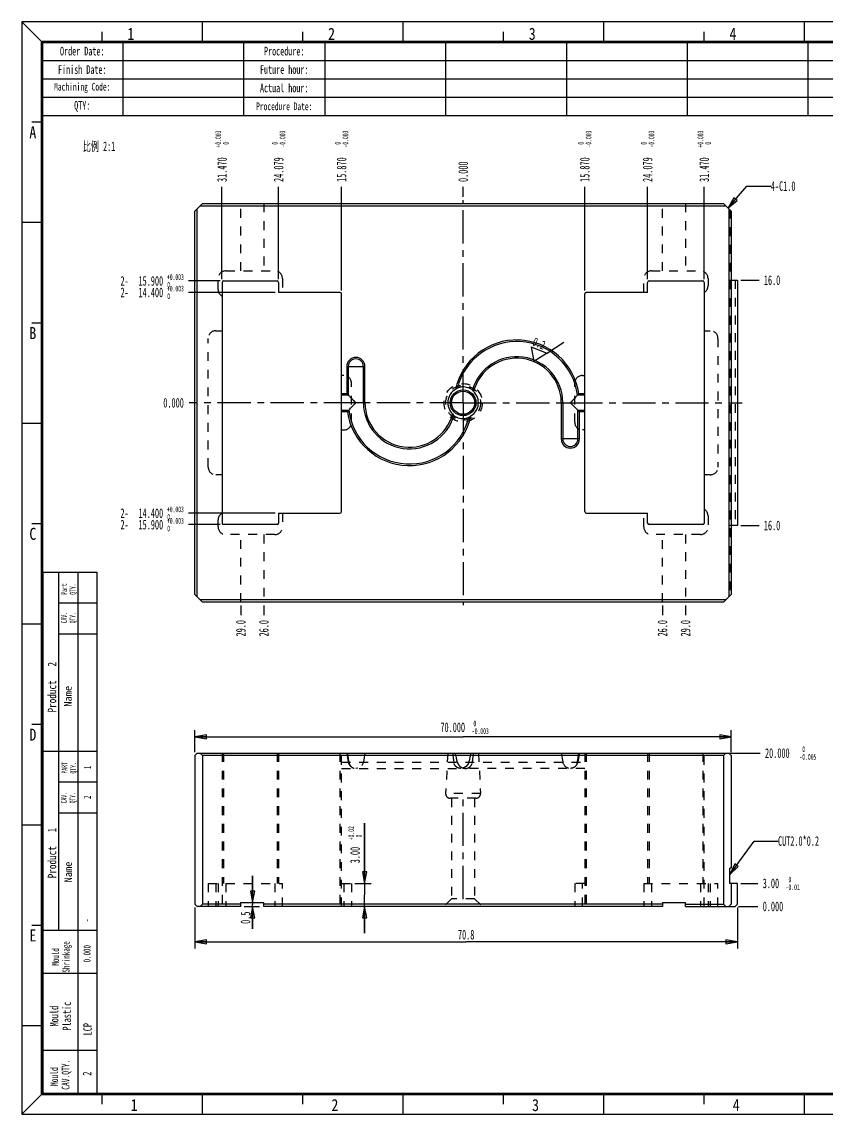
# Model space of a CAD drawing. Header units: millimetres. Extents: x 6 to 208, y 4 to 147.
# Drawn here: x 6.1 to 111.1, y 4 to 146.5 of the extents above; entities that cross this region are included whole.
import ezdxf
from ezdxf.enums import TextEntityAlignment as Align

# ---------------------------------------------------------------- set-up
doc = ezdxf.new("R2010")
doc.units = ezdxf.units.MM
doc.header["$LTSCALE"] = 11.55
doc.linetypes.add('CENTER', pattern=[0.6, 0.375, -0.075, 0.075, -0.075])
doc.linetypes.add('HIDDEN', pattern=[0.2, 0.1, -0.1])
doc.layers.get('0').update_dxf_attribs({"linetype": 'CONTINUOUS'})
for name, color, linetype in [('AXIS', 7, 'CONTINUOUS'), ('DEFAULT_2', 4, 'HIDDEN'), ('DIM', 7, 'CONTINUOUS'), ('NOTE', 7, 'CONTINUOUS')]:
    doc.layers.add(name, color=color, linetype=linetype)
doc.styles.get("Standard").update_dxf_attribs({"font": 'txt', "width": 0.6})
doc.styles.add('TEXTSTYLE_10', font='txt')
doc.styles.add('TEXTSTYLE_4', font='txt', dxfattribs={"width": 0.8})
doc.styles.add('TEXTSTYLE_5', font='txt', dxfattribs={"width": 0.85})
doc.dimstyles.new('DIMSTYLE_1', dxfattribs={"dimtxt": 1.25, "dimasz": 1.5, "dimexe": 1.75, "dimexo": 0.875, "dimtad": 0, "dimtih": 1, "dimtoh": 1, "dimdec": 3, "dimzin": 0, "dimdsep": 46, "dimtxsty": 'Standard', "dimblk": 'CLOSED', "dimblk1": 'CLOSED', "dimblk2": 'CLOSED', "dimcen": 0.09, "dimadec": 0, "dimazin": 0, "dimtol": 1, "dimtp": 0.003, "dimtfac": 0.6, "dimtdec": 3, "dimtofl": 0, "dimtmove": 0, "dimatfit": 3, "dimldrblk": 'CLOSED', "dimfxl": 0, "dimtolj": 1, "dimtzin": 0, "dimarcsym": 0})
doc.dimstyles.new('DIMSTYLE_10', dxfattribs={"dimtxt": 1.25, "dimasz": 1.5, "dimexe": 1.75, "dimexo": 0.875, "dimtad": 0, "dimtih": 1, "dimtoh": 1, "dimdec": 3, "dimzin": 0, "dimdsep": 46, "dimtxsty": 'Standard', "dimblk": 'CLOSED', "dimblk1": 'CLOSED', "dimblk2": 'CLOSED', "dimcen": 0.09, "dimadec": 0, "dimazin": 0, "dimtol": 1, "dimtm": 0.005, "dimtfac": 0.6, "dimtdec": 3, "dimtofl": 0, "dimtmove": 0, "dimatfit": 3, "dimldrblk": 'CLOSED', "dimfxl": 0, "dimtolj": 1, "dimtzin": 0, "dimarcsym": 0})
doc.dimstyles.new('DIMSTYLE_2', dxfattribs={"dimtxt": 1.25, "dimasz": 1.5, "dimexe": 1.75, "dimexo": 0.875, "dimtad": 0, "dimtih": 1, "dimtoh": 1, "dimdec": 3, "dimzin": 0, "dimdsep": 46, "dimtxsty": 'Standard', "dimblk": 'CLOSED', "dimblk1": 'CLOSED', "dimblk2": 'CLOSED', "dimcen": 0.09, "dimadec": 0, "dimazin": 0, "dimtp": 0.1, "dimtm": 0.1, "dimtfac": 1, "dimtdec": 3, "dimtofl": 0, "dimtmove": 0, "dimatfit": 3, "dimldrblk": 'CLOSED', "dimfxl": 0, "dimtolj": 1, "dimtzin": 0, "dimarcsym": 0})
doc.dimstyles.new('DIMSTYLE_3', dxfattribs={"dimtxt": 1.25, "dimasz": 1.5, "dimexe": 1.75, "dimexo": 0.875, "dimtad": 0, "dimtih": 1, "dimtoh": 1, "dimdec": 3, "dimzin": 0, "dimdsep": 46, "dimtxsty": 'Standard', "dimblk": 'CLOSED', "dimblk1": 'CLOSED', "dimblk2": 'CLOSED', "dimcen": 0.09, "dimadec": 0, "dimazin": 0, "dimtol": 1, "dimtm": 0.003, "dimtfac": 0.6, "dimtdec": 3, "dimtofl": 0, "dimtmove": 0, "dimatfit": 3, "dimldrblk": 'CLOSED', "dimfxl": 0, "dimtolj": 1, "dimtzin": 0, "dimarcsym": 0})
doc.dimstyles.new('DIMSTYLE_4', dxfattribs={"dimtxt": 1.25, "dimasz": 1.5, "dimexe": 1.75, "dimexo": 0.875, "dimtad": 1, "dimdec": 3, "dimzin": 0, "dimdsep": 46, "dimtxsty": 'Standard', "dimblk": 'CLOSED', "dimblk1": 'CLOSED', "dimblk2": 'CLOSED', "dimcen": 0.09, "dimadec": 0, "dimazin": 0, "dimtol": 1, "dimtm": 0.003, "dimtfac": 0.6, "dimtdec": 3, "dimtofl": 0, "dimtmove": 0, "dimatfit": 3, "dimldrblk": 'CLOSED', "dimfxl": 0, "dimtolj": 1, "dimtzin": 0, "dimarcsym": 0})
doc.dimstyles.new('DIMSTYLE_5', dxfattribs={"dimtxt": 1.25, "dimasz": 1.5, "dimexe": 1.75, "dimexo": 0.875, "dimtad": 1, "dimdec": 1, "dimzin": 0, "dimdsep": 46, "dimtxsty": 'Standard', "dimblk": 'CLOSED', "dimblk1": 'CLOSED', "dimblk2": 'CLOSED', "dimcen": 0.09, "dimadec": 0, "dimazin": 0, "dimtp": 0.3, "dimtm": 0.3, "dimtfac": 1, "dimtdec": 1, "dimtofl": 0, "dimtmove": 0, "dimatfit": 3, "dimldrblk": 'CLOSED', "dimfxl": 0, "dimtolj": 1, "dimtzin": 0, "dimarcsym": 0})
doc.dimstyles.new('DIMSTYLE_6', dxfattribs={"dimtxt": 1.25, "dimasz": 1.5, "dimexe": 1.75, "dimexo": 0.875, "dimtad": 1, "dimdec": 1, "dimzin": 0, "dimdsep": 46, "dimtxsty": 'Standard', "dimblk": 'CLOSED', "dimblk1": 'CLOSED', "dimblk2": 'CLOSED', "dimcen": 0.09, "dimadec": 0, "dimazin": 0, "dimtp": 0.1, "dimtm": 0.1, "dimtfac": 1, "dimtdec": 1, "dimtofl": 0, "dimtmove": 0, "dimatfit": 3, "dimldrblk": 'CLOSED', "dimfxl": 0, "dimtolj": 1, "dimtzin": 0, "dimarcsym": 0})
doc.dimstyles.new('DIMSTYLE_7', dxfattribs={"dimtxt": 1.25, "dimasz": 1.5, "dimexe": 1.75, "dimexo": 0.875, "dimtad": 0, "dimtih": 1, "dimtoh": 1, "dimdec": 1, "dimzin": 0, "dimdsep": 46, "dimtxsty": 'Standard', "dimblk": 'CLOSED', "dimblk1": 'CLOSED', "dimblk2": 'CLOSED', "dimcen": 0.09, "dimadec": 0, "dimazin": 0, "dimtp": 0.2, "dimtm": 0.2, "dimtfac": 1, "dimtdec": 1, "dimtofl": 0, "dimtmove": 0, "dimatfit": 3, "dimldrblk": 'CLOSED', "dimfxl": 0, "dimtolj": 1, "dimtzin": 0, "dimarcsym": 0})
doc.dimstyles.new('DIMSTYLE_8', dxfattribs={"dimtxt": 1.25, "dimasz": 1.5, "dimexe": 1.75, "dimexo": 0.875, "dimtad": 1, "dimzin": 0, "dimdsep": 46, "dimtxsty": 'Standard', "dimblk": 'CLOSED', "dimblk1": 'CLOSED', "dimblk2": 'CLOSED', "dimcen": 0.09, "dimadec": 0, "dimazin": 0, "dimtol": 1, "dimtp": 0.02, "dimtfac": 0.6, "dimtofl": 0, "dimtmove": 0, "dimatfit": 3, "dimldrblk": 'CLOSED', "dimfxl": 0, "dimtolj": 1, "dimtzin": 0, "dimarcsym": 0})
doc.dimstyles.new('DIMSTYLE_9', dxfattribs={"dimtxt": 1.25, "dimasz": 1.5, "dimexe": 1.75, "dimexo": 0.875, "dimtad": 0, "dimtih": 1, "dimtoh": 1, "dimzin": 0, "dimdsep": 46, "dimtxsty": 'Standard', "dimblk": 'CLOSED', "dimblk1": 'CLOSED', "dimblk2": 'CLOSED', "dimcen": 0.09, "dimadec": 0, "dimazin": 0, "dimtol": 1, "dimtm": 0.01, "dimtfac": 0.6, "dimtofl": 0, "dimtmove": 0, "dimatfit": 3, "dimldrblk": 'CLOSED', "dimfxl": 0, "dimtolj": 1, "dimtzin": 0, "dimarcsym": 0})
doc.dimstyles.get("Standard").update_dxf_attribs({"dimtxt": 1.25, "dimasz": 1.5, "dimexe": 1.75, "dimexo": 0.875, "dimtad": 1, "dimdec": 3, "dimzin": 0, "dimdsep": 46, "dimtxsty": 'Standard', "dimblk": 'CLOSED', "dimblk1": 'CLOSED', "dimblk2": 'CLOSED', "dimcen": 0.09, "dimadec": 0, "dimazin": 0, "dimtol": 1, "dimtp": 0.001, "dimtm": 0.001, "dimtfac": 1, "dimtdec": 3, "dimtofl": 0, "dimtmove": 0, "dimatfit": 3, "dimldrblk": 'CLOSED', "dimfxl": 0, "dimtolj": 1, "dimtzin": 0, "dimarcsym": 0})

# ---------------------------------------------------------------- blocks, each defined once
blk = doc.blocks.new('*D1')
at = {"layer": 'DIM', "color": 2, "linetype": 'Continuous'}
blk.add_line((32.23, 112.97), (32.23, 125.02), dxfattribs=at)
at = {"layer": 'DIM', "color": 2, "linetype": 'Continuous', "width": 0.6}
for s, height, p in [('+0.003', 0.75, (32.11, 130.14)), (' 0', 0.75, (33.11, 130.14)), ('31.470', 1.25, (32.86, 125.64))]:
    blk.add_text(s, height=height, rotation=90, dxfattribs=at).set_placement(p)
blk = doc.blocks.new('_CLOSED')
at = {"color": 0, "linetype": 'ByBlock'}
for p, q in [((0, 0), (-1, 0.183)), ((-1, 0.183), (-1, -0.183)), ((-1, -0.183), (0, 0)), ((-1, 0), (0, 0))]:
    blk.add_line(p, q, dxfattribs=at)
blk = doc.blocks.new('*D2')
at = {"layer": 'DIM', "color": 2, "linetype": 'Continuous'}
blk.add_line((63.7, 123.68), (63.7, 125.02), dxfattribs=at)
at = {"layer": 'DIM', "color": 2, "linetype": 'Continuous', "insert": (63.08, 125.64), "char_height": 1.25, "width": 3.75, "attachment_point": 1, "rotation": 90, "line_spacing_factor": 0.9}
blk.add_mtext('0.000', dxfattribs=at)
blk = doc.blocks.new('*D3')
at = {"layer": 'DIM', "color": 2, "linetype": 'Continuous'}
blk.add_line((95.17, 112.97), (95.17, 125.02), dxfattribs=at)
at = {"layer": 'DIM', "color": 2, "linetype": 'Continuous', "width": 0.6}
for s, height, p in [('+0.003', 0.75, (95.05, 130.14)), (' 0', 0.75, (96.05, 130.14)), ('31.470', 1.25, (95.8, 125.64))]:
    blk.add_text(s, height=height, rotation=90, dxfattribs=at).set_placement(p)
blk = doc.blocks.new('*D4')
at = {"layer": 'DIM', "color": 2, "linetype": 'Continuous'}
blk.add_line((87.78, 112.97), (87.78, 125.02), dxfattribs=at)
at = {"layer": 'DIM', "color": 2, "linetype": 'Continuous', "width": 0.6}
for s, height, p in [('-0.003', 0.75, (88.66, 130.14)), (' 0', 0.75, (87.66, 130.14)), ('24.079', 1.25, (88.41, 125.64))]:
    blk.add_text(s, height=height, rotation=90, dxfattribs=at).set_placement(p)
blk = doc.blocks.new('*D5')
at = {"layer": 'DIM', "color": 2, "linetype": 'Continuous'}
blk.add_line((79.57, 111.47), (79.57, 125.02), dxfattribs=at)
at = {"layer": 'DIM', "color": 2, "linetype": 'Continuous', "width": 0.6}
for s, height, p in [('-0.003', 0.75, (80.45, 130.14)), (' 0', 0.75, (79.45, 130.14)), ('15.870', 1.25, (80.2, 125.64))]:
    blk.add_text(s, height=height, rotation=90, dxfattribs=at).set_placement(p)
blk = doc.blocks.new('*D6')
at = {"layer": 'DIM', "color": 2, "linetype": 'Continuous'}
blk.add_line((47.83, 111.47), (47.83, 125.02), dxfattribs=at)
at = {"layer": 'DIM', "color": 2, "linetype": 'Continuous', "width": 0.6}
for s, height, p in [('-0.003', 0.75, (48.71, 130.14)), (' 0', 0.75, (47.71, 130.14)), ('15.870', 1.25, (48.46, 125.64))]:
    blk.add_text(s, height=height, rotation=90, dxfattribs=at).set_placement(p)
blk = doc.blocks.new('*D7')
at = {"layer": 'DIM', "color": 2, "linetype": 'Continuous'}
blk.add_line((39.62, 112.97), (39.62, 125.02), dxfattribs=at)
at = {"layer": 'DIM', "color": 2, "linetype": 'Continuous', "width": 0.6}
for s, height, p in [('-0.003', 0.75, (40.5, 130.14)), (' 0', 0.75, (39.5, 130.14)), ('24.079', 1.25, (40.25, 125.64))]:
    blk.add_text(s, height=height, rotation=90, dxfattribs=at).set_placement(p)
blk = doc.blocks.new('*D8')
at = {"layer": 'DIM', "color": 2, "linetype": 'Continuous'}
for p, q in [((28.7, 51.27), (28.7, 54.13)), ((28.7, 53.26), (63.7, 53.26)), ((98.7, 53.26), (63.7, 53.26)), ((98.7, 51.27), (98.7, 54.13))]:
    blk.add_line(p, q, dxfattribs=at)
at = {"layer": 'DIM', "color": 2, "linetype": 'Continuous', "xscale": 1.5, "yscale": 1.5, "zscale": 1.5, "rotation": 180}
blk.add_blockref('_CLOSED', (28.7, 53.26), dxfattribs=at)
at = {"layer": 'DIM', "color": 2, "linetype": 'Continuous', "xscale": 1.5, "yscale": 1.5, "zscale": 1.5}
blk.add_blockref('_CLOSED', (98.7, 53.26), dxfattribs=at)
at = {"layer": 'DIM', "color": 2, "linetype": 'Continuous', "width": 0.6}
for s, height, p in [('70.000', 1.25, (62.35, 53.88)), (' 0', 0.75, (65.05, 54.63)), ('-0.003', 0.75, (65.95, 53.63))]:
    blk.add_text(s, height=height, dxfattribs=at).set_placement(p, align=Align.CENTER)
blk = doc.blocks.new('*D9')
at = {"layer": 'DIM', "color": 2, "linetype": 'Continuous'}
blk.add_line((31.99, 80.94), (27.87, 80.94), dxfattribs=at)
at = {"layer": 'DIM', "color": 2, "linetype": 'Continuous', "width": 0.6}
for s, height, p in [('2-', 1.25, (20.05, 80.31)), ('15.900', 1.25, (24.55, 80.31)), ('+0.003', 0.75, (27.25, 81.06)), (' 0', 0.75, (25.45, 80.06))]:
    blk.add_text(s, height=height, dxfattribs=at).set_placement(p, align=Align.RIGHT)
blk = doc.blocks.new('*D10')
at = {"layer": 'DIM', "color": 2, "linetype": 'Continuous', "insert": (27.25, 97.46), "char_height": 1.25, "width": 3.75, "attachment_point": 3, "line_spacing_factor": 0.9}
blk.add_mtext('0.000', dxfattribs=at)
blk = doc.blocks.new('*D11')
at = {"layer": 'DIM', "color": 2, "linetype": 'Continuous'}
blk.add_line((31.99, 112.74), (27.87, 112.74), dxfattribs=at)
at = {"layer": 'DIM', "color": 2, "linetype": 'Continuous', "width": 0.6}
for s, height, p in [('2-', 1.25, (20.05, 112.11)), ('15.900', 1.25, (24.55, 112.11)), (' 0', 0.75, (25.45, 111.86)), ('+0.003', 0.75, (27.25, 112.86))]:
    blk.add_text(s, height=height, dxfattribs=at).set_placement(p, align=Align.RIGHT)
blk = doc.blocks.new('*D12')
at = {"layer": 'DIM', "color": 2, "linetype": 'Continuous'}
blk.add_line((39.19, 111.24), (27.87, 111.24), dxfattribs=at)
at = {"layer": 'DIM', "color": 2, "linetype": 'Continuous', "width": 0.6}
for s, height, p in [('2-', 1.25, (20.05, 110.61)), ('14.400', 1.25, (24.55, 110.61)), ('+0.003', 0.75, (27.25, 111.36)), (' 0', 0.75, (25.45, 110.36))]:
    blk.add_text(s, height=height, dxfattribs=at).set_placement(p, align=Align.RIGHT)
blk = doc.blocks.new('*D13')
at = {"layer": 'DIM', "color": 2, "linetype": 'Continuous'}
blk.add_line((39.19, 82.44), (27.87, 82.44), dxfattribs=at)
at = {"layer": 'DIM', "color": 2, "linetype": 'Continuous', "width": 0.6}
for s, height, p in [('2-', 1.25, (20.05, 81.81)), ('14.400', 1.25, (24.55, 81.81)), ('+0.003', 0.75, (27.25, 82.56)), (' 0', 0.75, (25.45, 81.56))]:
    blk.add_text(s, height=height, dxfattribs=at).set_placement(p, align=Align.RIGHT)
blk = doc.blocks.new('*D15')
at = {"layer": 'DIM', "color": 2, "linetype": 'Continuous'}
for p, q in [((28.7, 31), (28.7, 25.63)), ((99.5, 31), (99.5, 25.63)), ((28.7, 26.51), (64.1, 26.51)), ((99.5, 26.51), (64.1, 26.51))]:
    blk.add_line(p, q, dxfattribs=at)
at = {"layer": 'DIM', "color": 2, "linetype": 'Continuous', "xscale": 1.5, "yscale": 1.5, "zscale": 1.5, "rotation": 180}
blk.add_blockref('_CLOSED', (28.7, 26.51), dxfattribs=at)
at = {"layer": 'DIM', "color": 2, "linetype": 'Continuous', "xscale": 1.5, "yscale": 1.5, "zscale": 1.5}
blk.add_blockref('_CLOSED', (99.5, 26.51), dxfattribs=at)
at = {"layer": 'DIM', "color": 2, "linetype": 'Continuous', "insert": (64.1, 28.07), "char_height": 1.25, "width": 3, "attachment_point": 2, "line_spacing_factor": 0.9}
blk.add_mtext('70.8', dxfattribs=at)
blk = doc.blocks.new('*D16')
at = {"layer": 'DIM', "color": 2, "linetype": 'Continuous'}
for p, q in [((36.23, 31.64), (36.23, 35.14)), ((36.23, 35.14), (36.23, 31.39)), ((36.23, 28.21), (36.23, 31.39)), ((35.12, 31.14), (37.11, 31.14)), ((36.23, 31.14), (36.23, 28.21))]:
    blk.add_line(p, q, dxfattribs=at)
at = {"layer": 'DIM', "color": 2, "linetype": 'Continuous', "xscale": 1.5, "yscale": 1.5, "zscale": 1.5}
for p, rotation in [((36.23, 31.64), 270), ((36.23, 31.14), 90)]:
    blk.add_blockref('_CLOSED', p, dxfattribs=dict(at, rotation=rotation))
at = {"layer": 'DIM', "color": 2, "linetype": 'Continuous', "insert": (34.67, 30.46), "char_height": 1.25, "width": 2.25, "attachment_point": 3, "rotation": 90, "line_spacing_factor": 0.9}
blk.add_mtext('0.5', dxfattribs=at)
blk = doc.blocks.new('*D17')
at = {"layer": 'DIM', "color": 2, "linetype": 'Continuous'}
blk.add_line((34.68, 70.4), (34.68, 69.11), dxfattribs=at)
at = {"layer": 'DIM', "color": 2, "linetype": 'Continuous', "insert": (34.06, 68.49), "char_height": 1.25, "width": 3, "attachment_point": 3, "rotation": 90, "line_spacing_factor": 0.9}
blk.add_mtext('29.0', dxfattribs=at)
blk = doc.blocks.new('*D18')
at = {"layer": 'DIM', "color": 2, "linetype": 'Continuous'}
blk.add_line((37.68, 70.4), (37.68, 69.11), dxfattribs=at)
at = {"layer": 'DIM', "color": 2, "linetype": 'Continuous', "insert": (37.06, 68.49), "char_height": 1.25, "width": 3, "attachment_point": 3, "rotation": 90, "line_spacing_factor": 0.9}
blk.add_mtext('26.0', dxfattribs=at)
blk = doc.blocks.new('*D19')
at = {"layer": 'DIM', "color": 2, "linetype": 'Continuous'}
blk.add_line((89.72, 70.4), (89.72, 69.11), dxfattribs=at)
at = {"layer": 'DIM', "color": 2, "linetype": 'Continuous', "insert": (89.1, 68.49), "char_height": 1.25, "width": 3, "attachment_point": 3, "rotation": 90, "line_spacing_factor": 0.9}
blk.add_mtext('26.0', dxfattribs=at)
blk = doc.blocks.new('*D20')
at = {"layer": 'DIM', "color": 2, "linetype": 'Continuous'}
blk.add_line((92.72, 70.4), (92.72, 69.11), dxfattribs=at)
at = {"layer": 'DIM', "color": 2, "linetype": 'Continuous', "insert": (92.1, 68.49), "char_height": 1.25, "width": 3, "attachment_point": 3, "rotation": 90, "line_spacing_factor": 0.9}
blk.add_mtext('29.0', dxfattribs=at)
blk = doc.blocks.new('*D21')
at = {"layer": 'DIM', "color": 2, "linetype": 'Continuous'}
for p, q in [((50.85, 34.14), (50.85, 42.01)), ((50.85, 42.01), (50.85, 32.64)), ((49.57, 34.14), (51.72, 34.14)), ((50.85, 27.64), (50.85, 32.64)), ((50.85, 31.14), (50.85, 27.64))]:
    blk.add_line(p, q, dxfattribs=at)
at = {"layer": 'DIM', "color": 2, "linetype": 'Continuous', "xscale": 1.5, "yscale": 1.5, "zscale": 1.5}
for p, rotation in [((50.85, 34.14), 270), ((50.85, 31.14), 90)]:
    blk.add_blockref('_CLOSED', p, dxfattribs=dict(at, rotation=rotation))
at = {"layer": 'DIM', "color": 2, "linetype": 'Continuous', "width": 0.6}
for s, height, p in [('+0.02', 0.75, (49.47, 39.76)), (' 0', 0.75, (50.47, 39.76)), ('3.00', 1.25, (50.22, 36.76))]:
    blk.add_text(s, height=height, rotation=90, dxfattribs=at).set_placement(p)
blk = doc.blocks.new('*D22')
at = {"layer": 'DIM', "color": 2, "linetype": 'Continuous'}
blk.add_line((99.94, 34.14), (102.19, 34.14), dxfattribs=at)
at = {"layer": 'DIM', "color": 2, "linetype": 'Continuous', "width": 0.6}
for s, height, p in [('3.00', 1.25, (102.81, 33.51)), (' 0', 0.75, (105.81, 34.26)), ('-0.01', 0.75, (105.81, 33.26))]:
    blk.add_text(s, height=height, dxfattribs=at).set_placement(p)
blk = doc.blocks.new('*D23')
at = {"layer": 'DIM', "color": 2, "linetype": 'Continuous'}
blk.add_line((99.64, 31.14), (102.19, 31.14), dxfattribs=at)
at = {"layer": 'DIM', "color": 2, "linetype": 'Continuous', "insert": (102.81, 31.76), "char_height": 1.25, "width": 3.75, "attachment_point": 1, "line_spacing_factor": 0.9}
blk.add_mtext('0.000', dxfattribs=at)
blk = doc.blocks.new('*D24')
at = {"layer": 'DIM', "color": 2, "linetype": 'Continuous'}
blk.add_line((98.44, 51.14), (102.49, 51.14), dxfattribs=at)
at = {"layer": 'DIM', "color": 2, "linetype": 'Continuous', "width": 0.6}
for s, height, p in [('20.000', 1.25, (103.11, 50.51)), (' 0', 0.75, (107.61, 51.26)), ('-0.005', 0.75, (107.61, 50.26))]:
    blk.add_text(s, height=height, dxfattribs=at).set_placement(p)
blk = doc.blocks.new('*D25')
at = {"layer": 'DIM', "color": 2, "linetype": 'Continuous'}
blk.add_line((99.94, 80.84), (102.33, 80.84), dxfattribs=at)
at = {"layer": 'DIM', "color": 2, "linetype": 'Continuous', "insert": (102.96, 81.46), "char_height": 1.25, "width": 3, "attachment_point": 1, "line_spacing_factor": 0.9}
blk.add_mtext('16.0', dxfattribs=at)
blk = doc.blocks.new('*D26')
at = {"layer": 'DIM', "color": 2, "linetype": 'Continuous'}
blk.add_line((99.94, 112.84), (102.33, 112.84), dxfattribs=at)
at = {"layer": 'DIM', "color": 2, "linetype": 'Continuous', "insert": (102.96, 113.46), "char_height": 1.25, "width": 3, "attachment_point": 1, "line_spacing_factor": 0.9}
blk.add_mtext('16.0', dxfattribs=at)
blk = doc.blocks.new('*T33')
at = {"color": 0, "linetype": 'ByBlock', "lineweight": -2}
for p, q in [((0, 0), (196.485, 0)), ((0, 0), (0, -9.6)), ((10.6, 0), (10.6, -9.6)), ((26.365, 0), (26.365, -9.6)), ((36.965, 0), (36.965, -9.6)), ((52.73, 0), (52.73, -9.6)), ((68.495, 0), (68.495, -9.6)), ((84.26, 0), (84.26, -9.6)), ((100.025, 0), (100.025, -9.6)), ((115.79, 0), (115.79, -9.6)), ((131.555, 0), (131.555, -9.6)), ((147.32, 0), (147.32, -9.6)), ((163.085, 0), (163.085, -9.6)), ((196.485, 0), (196.485, -9.6)), ((0, -2.4), (163.085, -2.4)), ((0, -4.8), (163.085, -4.8)), ((0, -7.2), (163.085, -7.2)), ((0, -9.6), (196.485, -9.6))]:
    blk.add_line(p, q, dxfattribs=at)
at = {"color": 0, "linetype": 'Continuous'}
for s, insert, char_height, width, attachment_point in [('  Remark:   ', (163.145, -0.06), 1.5, 33.28, 1), ('Finish Date:', (5.3, -3.6), 1.125, 10.48, 5), ('Future hour:', (31.665, -3.6), 1.125, 10.48, 5), ('Machining Code:', (5.3, -6), 1, 10.48, 5), ('Actual hour:', (31.665, -6), 1.125, 10.48, 5), ('QTY:', (5.3, -8.4), 1.125, 10.48, 5), ('Procedure Date:', (31.665, -8.4), 1, 10.48, 5)]:
    blk.add_mtext(s, dxfattribs=dict(at, insert=insert, char_height=char_height, width=width, attachment_point=attachment_point))
at = {"color": 0, "linetype": 'Continuous', "char_height": 1.125, "width": 10.48, "attachment_point": 5, "line_spacing_factor": 0.9}
for s, insert in [('Order Date: ', (5.3, -1.2)), ('Procedure:', (31.665, -1.2))]:
    blk.add_mtext(s, dxfattribs=dict(at, insert=insert))
blk = doc.blocks.new('*T35')
at = {"color": 0, "linetype": 'ByBlock', "lineweight": -2}
for p, q in [((0, 0), (7.0525, 0)), ((0, 0), (0, -67.9875)), ((2.0475, 0), (2.0475, -46.725)), ((4.55, 0), (4.55, -67.9875)), ((7.0525, 0), (7.0525, -67.9875)), ((2.0475, -4.025), (7.0525, -4.025)), ((2.0475, -8.05), (7.0525, -8.05)), ((0, -23.3625), (7.0525, -23.3625)), ((2.0475, -27.3875), (7.0525, -27.3875)), ((2.0475, -31.4125), (7.0525, -31.4125)), ((0, -46.725), (7.0525, -46.725)), ((0, -52.325), (7.0525, -52.325)), ((0, -62.3875), (7.0525, -62.3875)), ((0, -67.9875), (7.0525, -67.9875))]:
    blk.add_line(p, q, dxfattribs=at)
blk = doc.blocks.new('SF0_BL0', base_point=(74.72, 103.81))
at = {"color": 2, "linetype": 'Continuous'}
for p, q in [((72.59, 104.13), (72.95, 102.2)), ((72.59, 104.13), (74.62, 103.29)), ((74.6, 103.28), (76.85, 104.73)), ((74.6, 103.28), (72.95, 102.2))]:
    blk.add_line(p, q, dxfattribs=at)
at = {"color": 2, "linetype": 'Continuous', "width": 0.6}
blk.add_text('0.2', height=1.137, rotation=337.2076, dxfattribs=at).set_placement((72.66, 104.37))

msp = doc.modelspace()

# ---------------------------------------------------------------- linework, layer by layer
at = {"color": 7, "linetype": 'Continuous'}
for p, q in [((8.7236, 143.9094), (6.1041, 146.5288)), ((6.108, 146.5281), (6.108, 4.0286)), ((207.6723, 146.5281), (6.108, 146.5281)), ((29.6794, 143.9094), (29.6794, 146.5288)), ((55.8741, 143.9094), (55.8741, 146.5288)), ((82.0689, 143.9094), (82.0689, 146.5288)), ((108.2636, 143.9094), (108.2636, 146.5288)), ((16.582, 143.9094), (16.582, 145.2191)), ((42.7768, 143.9094), (42.7768, 145.2191)), ((68.9715, 143.9094), (68.9715, 145.2191)), ((95.1662, 143.9094), (95.1662, 145.2191)), ((8.7236, 133.4315), (7.4139, 133.4315)), ((28.7021, 121.837), (29.7021, 122.837)), ((29.7021, 122.837), (97.7021, 122.837)), ((98.7021, 121.837), (97.7021, 122.837)), ((28.7021, 71.837), (28.7021, 121.837)), ((29.0021, 71.537), (29.0021, 122.137)), ((29.4021, 122.537), (98.0021, 122.537)), ((98.4021, 122.137), (98.4021, 71.537)), ((98.7021, 121.837), (98.7021, 71.837)), ((8.7236, 120.3341), (6.1041, 120.3341)), ((32.4318, 112.737), (39.4234, 112.737)), ((87.9809, 112.737), (94.9725, 112.737)), ((98.7021, 112.837), (99.5021, 112.837)), ((99.5021, 112.837), (99.5021, 80.837)), ((32.2318, 112.537), (32.2318, 81.137)), ((39.6234, 112.537), (39.6234, 111.237)), ((47.6318, 111.237), (39.6234, 111.237)), ((87.7809, 111.237), (79.7725, 111.237)), ((87.7809, 111.237), (87.7809, 112.537)), ((95.1725, 112.537), (95.1725, 81.137)), ((47.8318, 82.637), (47.8318, 111.037)), ((79.5725, 82.637), (79.5725, 111.037)), ((8.7236, 107.2367), (7.4139, 107.2367)), ((48.5104, 101.5597), (48.5104, 98.0288)), ((48.5104, 101.5597), (50.8939, 101.5597)), ((48.7173, 101.5597), (48.7173, 97.8219)), ((50.687, 96.837), (50.687, 101.5597)), ((50.8939, 96.837), (50.8939, 101.5597)), ((47.8318, 98.0288), (48.5104, 98.0288)), ((48.7173, 97.8219), (47.8318, 97.8219)), ((48.5104, 98.0288), (48.7173, 97.8219)), ((79.5725, 97.8219), (78.626, 97.8219)), ((78.8067, 98.0288), (79.5725, 98.0288)), ((47.8318, 95.8521), (48.7783, 95.8521)), ((48.5976, 95.6452), (47.8318, 95.6452)), ((49.7021, 96.8655), (49.7021, 96.8158)), ((50.8939, 96.837), (49.7021, 96.837)), ((76.5104, 96.837), (77.7021, 96.837)), ((76.5104, 96.837), (76.5104, 92.1143)), ((76.7173, 96.837), (76.7173, 92.1143)), ((77.7021, 96.8086), (77.7021, 96.8583)), ((78.687, 95.8521), (79.5725, 95.8521)), ((78.8939, 95.6452), (78.687, 95.8521)), ((78.687, 92.1143), (78.687, 95.8521)), ((79.5725, 95.6452), (78.8939, 95.6452)), ((78.8939, 92.1143), (78.8939, 95.6452)), ((8.7236, 94.1394), (6.1041, 94.1394)), ((78.8939, 92.1143), (76.5104, 92.1143)), ((39.6234, 82.437), (39.6234, 81.137)), ((39.6234, 82.437), (47.6318, 82.437)), ((79.7725, 82.437), (87.7809, 82.437)), ((87.7809, 81.137), (87.7809, 82.437)), ((8.7236, 81.042), (7.4139, 81.042)), ((39.4234, 80.937), (32.4318, 80.937)), ((94.9725, 80.937), (87.9809, 80.937)), ((99.5021, 80.837), (98.7021, 80.837)), ((29.7021, 70.837), (28.7021, 71.837)), ((97.7021, 70.837), (98.7021, 71.837)), ((98.0021, 71.137), (29.4021, 71.137)), ((97.7021, 70.837), (29.7021, 70.837)), ((8.7236, 67.9446), (6.1041, 67.9446)), ((8.7236, 54.8472), (7.4139, 54.8472)), ((29.0021, 51.137), (28.7021, 50.837)), ((28.7021, 50.837), (28.7021, 31.437)), ((29.0021, 51.137), (98.4021, 51.137)), ((29.7021, 50.837), (29.4021, 51.137)), ((29.7021, 50.837), (29.7021, 31.437)), ((97.7021, 50.837), (29.7021, 50.837)), ((98.0021, 51.137), (97.7021, 50.837)), ((97.7021, 50.837), (97.7021, 31.437)), ((98.7021, 50.837), (98.4021, 51.137)), ((98.7021, 50.837), (98.7021, 36.137)), ((8.7236, 41.7499), (6.1041, 41.7499)), ((98.7021, 36.137), (98.5021, 36.137)), ((98.5021, 34.137), (98.5021, 36.137)), ((99.5021, 34.137), (98.5021, 34.137)), ((98.7021, 34.137), (98.7021, 31.437)), ((99.5021, 31.437), (99.5021, 34.137)), ((28.7021, 31.437), (29.0021, 31.137)), ((29.4021, 31.137), (29.7021, 31.437)), ((34.6818, 31.437), (29.7021, 31.437)), ((34.6818, 31.137), (34.6818, 31.637)), ((34.6818, 31.637), (37.6818, 31.637)), ((37.6818, 31.137), (37.6818, 31.637)), ((89.7225, 31.437), (37.6818, 31.437)), ((89.7225, 31.637), (92.7225, 31.637)), ((89.7225, 31.637), (89.7225, 31.137)), ((92.7225, 31.137), (92.7225, 31.637)), ((92.7225, 31.437), (97.7021, 31.437)), ((97.7021, 31.437), (98.0021, 31.137)), ((98.4021, 31.137), (98.7021, 31.437)), ((99.2021, 31.137), (99.5021, 31.437)), ((34.6818, 31.137), (29.0021, 31.137)), ((89.7225, 31.137), (37.6818, 31.137)), ((92.7225, 31.137), (99.2021, 31.137)), ((8.7236, 28.6525), (7.4139, 28.6525)), ((8.7236, 15.5551), (6.1041, 15.5551)), ((8.7236, 6.6489), (6.1041, 4.0294)), ((16.582, 5.3392), (16.582, 6.6489)), ((29.6794, 4.0294), (29.6794, 6.6489)), ((42.7768, 5.3392), (42.7768, 6.6489)), ((55.8741, 4.0294), (55.8741, 6.6489)), ((68.9715, 5.3392), (68.9715, 6.6489)), ((82.0689, 4.0294), (82.0689, 6.6489)), ((95.154, 5.3392), (95.154, 6.6489)), ((108.2636, 4.0294), (108.2636, 6.6489)), ((6.108, 4.0286), (207.6723, 4.0286))]:
    msp.add_line(p, q, dxfattribs=at)
at = {"color": 7, "linetype": 'Continuous', "const_width": 0.35}
for points in [[(8.7236, 143.9094), (8.7236, 6.6489)], [(205.1841, 143.9094), (8.7236, 143.9094)], [(8.7236, 6.6489), (205.1841, 6.6489)]]:
    msp.add_lwpolyline(points, dxfattribs=at)
at = {"color": 7, "linetype": 'Continuous'}
for radius in [1.6769, 1.5]:
    msp.add_circle((63.7021, 96.837), radius, dxfattribs=at)
for centre, radius, start, end in [((32.4318, 112.537), 0.2, 90, 180), ((39.4234, 112.537), 0.2, 0, 90), ((87.9809, 112.537), 0.2, 90, 180), ((94.9725, 112.537), 0.2, 0, 90), ((47.6318, 111.037), 0.2, 0, 90), ((79.7725, 111.037), 0.2, 90.000161, 180), ((70.7021, 96.837), 8.1918, 8.365702, 167.824433), ((70.7021, 96.837), 7.9848, 7.085141, 166.086257), ((49.7021, 101.5597), 1.1918, 0, 180), ((70.7021, 96.837), 6.0152, 0, 163.956335), ((70.7021, 96.837), 5.8082, 0, 165.529199), ((49.7021, 101.5597), 0.9848, 0, 180), ((63.7021, 96.837), 2, 120.248, 226.527229), ((64.2772, 96.7182), 2.4319, 123.02977, 130.597221), ((62.9264, 96.8521), 2.5871, 33.724323, 39.55079), ((63.7021, 96.837), 2, 300.248, 46.527229), ((60.1394, 114.1513), 24.6658, 318.545627, 319.18389), ((67.2649, 79.5228), 24.6658, 138.545627, 139.18389), ((56.7021, 96.837), 8.1918, 188.365702, 347.824433), ((56.7021, 96.837), 7.9848, 187.085141, 346.086257), ((56.7021, 96.837), 6.0152, 180, 343.956335), ((56.7021, 96.837), 5.8082, 180, 345.529199), ((64.4779, 96.822), 2.5871, 213.724323, 219.55079), ((63.1271, 96.9559), 2.4319, 303.02977, 310.597221), ((77.7021, 92.1143), 1.1918, 180, 360), ((77.7021, 92.1143), 0.9848, 180, 360), ((47.6318, 82.637), 0.2, 270.000161, 360), ((79.7725, 82.637), 0.2, 180, 270), ((32.4318, 81.137), 0.2, 180, 270), ((39.4234, 81.137), 0.2, 270, 360), ((87.9809, 81.137), 0.2, 180, 270), ((94.9725, 81.137), 0.2, 270, 360)]:
    msp.add_arc(centre, radius, start, end, dxfattribs=at)
for points, knots in [([(62.9516, 98.7571), (62.9689, 98.7683), (63.0143, 98.7918), (63.0963, 98.8272), (63.2038, 98.8643), (63.3852, 98.9121), (63.6503, 98.9475), (63.991, 98.9329), (64.2749, 98.8671), (64.4827, 98.7872), (64.6158, 98.7224), (64.7269, 98.6566), (64.8145, 98.5955), (64.8772, 98.5443), (64.91, 98.5131), (64.9212, 98.4994)], [0, 0, 0, 0, 0.02930031, 0.0726122, 0.12724302, 0.19101988, 0.3395675, 0.5061818, 0.67409292, 0.75207496, 0.82288454, 0.88466851, 0.93583317, 0.974813, 1, 1, 1, 1]), ([(48.7173, 97.8219), (48.7363, 97.803), (48.785, 97.7542), (48.8717, 97.668), (48.9819, 97.5576), (49.0852, 97.4544), (49.1742, 97.3654), (49.2446, 97.2952), (49.3168, 97.2236), (49.3904, 97.1508), (49.4525, 97.0894), (49.5025, 97.0398), (49.5401, 97.0023), (49.5779, 96.9646), (49.6093, 96.9329), (49.6354, 96.9086), (49.6557, 96.891), (49.6762, 96.8743), (49.6932, 96.8655), (49.7021, 96.8655)], [0, 0, 0, 0, 0.05834018, 0.15052548, 0.26658473, 0.3986463, 0.4689054, 0.54127191, 0.61532864, 0.69072958, 0.76716812, 0.80568811, 0.84436439, 0.88316505, 0.92205433, 0.94154109, 0.96100388, 0.98050008, 1, 1, 1, 1]), ([(78.626, 97.8219), (78.5829, 97.7733), (78.4666, 97.6428), (78.3058, 97.4662), (78.1644, 97.3148), (78.0738, 97.2197), (78.0032, 97.1465), (77.9433, 97.0851), (77.8949, 97.0356), (77.8583, 96.9983), (77.8215, 96.961), (77.791, 96.9296), (77.7653, 96.9057), (77.7454, 96.8883), (77.7246, 96.8722), (77.7084, 96.8645), (77.7021, 96.8583)], [0, 0, 0, 0, 0.1457605, 0.39248477, 0.53609889, 0.6109133, 0.68715636, 0.76447125, 0.80343418, 0.84255465, 0.88180074, 0.92114481, 0.94083965, 0.96055702, 0.98028612, 1, 1, 1, 1]), ([(48.7783, 95.8521), (48.8214, 95.9007), (48.9377, 96.0313), (49.0985, 96.2078), (49.2399, 96.3593), (49.3305, 96.4543), (49.4011, 96.5275), (49.4609, 96.589), (49.5094, 96.6384), (49.546, 96.6757), (49.5828, 96.7131), (49.6133, 96.7445), (49.639, 96.7683), (49.6588, 96.7857), (49.6797, 96.8019), (49.6959, 96.8096), (49.7021, 96.8158)], [0, 0, 0, 0, 0.1457605, 0.39248477, 0.53609889, 0.6109133, 0.68715636, 0.76447125, 0.80343418, 0.84255465, 0.88180074, 0.92114481, 0.94083965, 0.96055702, 0.98028612, 1, 1, 1, 1]), ([(78.687, 95.8521), (78.668, 95.871), (78.6193, 95.9199), (78.5326, 96.0061), (78.4224, 96.1165), (78.3191, 96.2197), (78.2301, 96.3087), (78.1597, 96.3788), (78.0875, 96.4504), (78.0138, 96.5232), (77.9518, 96.5846), (77.9018, 96.6343), (77.8641, 96.6718), (77.8264, 96.7094), (77.795, 96.7411), (77.7689, 96.7654), (77.7485, 96.783), (77.7281, 96.7998), (77.7111, 96.8086), (77.7021, 96.8086)], [0, 0, 0, 0, 0.05834018, 0.15052548, 0.26658473, 0.3986463, 0.4689054, 0.54127191, 0.61532864, 0.69072958, 0.76716812, 0.80568811, 0.84436439, 0.88316505, 0.92205433, 0.94154109, 0.96100388, 0.98050008, 1, 1, 1, 1]), ([(64.4527, 94.917), (64.4354, 94.9058), (64.39, 94.8822), (64.308, 94.8469), (64.2005, 94.8098), (64.0191, 94.762), (63.754, 94.7265), (63.4133, 94.7412), (63.1294, 94.807), (62.9216, 94.8869), (62.7885, 94.9516), (62.6774, 95.0174), (62.5897, 95.0785), (62.5271, 95.1298), (62.4943, 95.161), (62.4831, 95.1746)], [0, 0, 0, 0, 0.02930031, 0.0726122, 0.12724302, 0.19101988, 0.3395675, 0.5061818, 0.67409292, 0.75207496, 0.82288454, 0.88466851, 0.93583317, 0.974813, 1, 1, 1, 1])]:
    msp.add_open_spline(points, degree=3, knots=knots, dxfattribs=at)
at = {"layer": 'AXIS', "color": 1, "linetype": 'CENTER'}
for p, q in [((63.7021, 96.837), (63.7021, 123.2462)), ((63.7021, 96.837), (27.9636, 96.837)), ((63.7021, 96.837), (63.7021, 70.4279)), ((63.7021, 96.837), (100.1172, 96.837)), ((63.7021, 32.087), (63.7021, 45.287))]:
    msp.add_line(p, q, dxfattribs=at)
at = {"layer": 'DEFAULT_2', "color": 4, "linetype": 'HIDDEN'}
for p, q in [((34.6818, 114.037), (34.6818, 122.837)), ((37.6818, 122.837), (37.6818, 114.037)), ((89.7225, 114.037), (89.7225, 122.837)), ((92.7225, 122.837), (92.7225, 114.037)), ((98.5021, 122.037), (98.5021, 71.637)), ((32.7318, 114.037), (39.1234, 114.037)), ((88.2809, 114.037), (94.6725, 114.037)), ((31.7318, 111.603), (31.7318, 113.037)), ((40.1234, 113.037), (40.1234, 111.237)), ((87.2809, 111.237), (87.2809, 113.037)), ((95.6725, 113.037), (95.6725, 112.103)), ((98.4021, 112.837), (98.7021, 112.837)), ((99.2021, 112.837), (99.2021, 80.837)), ((31.4318, 106.237), (32.2318, 106.237)), ((95.1725, 106.237), (95.9725, 106.237)), ((30.4318, 88.437), (30.4318, 105.237)), ((96.9725, 105.237), (96.9725, 88.437)), ((48.1318, 100.387), (47.8318, 100.387)), ((79.2725, 100.387), (79.5725, 100.387)), ((49.1318, 94.287), (49.1318, 99.387)), ((78.2725, 94.287), (78.2725, 99.387)), ((47.8318, 93.287), (48.1318, 93.287)), ((79.5725, 93.287), (79.2725, 93.287)), ((32.2318, 87.437), (31.4318, 87.437)), ((95.9725, 87.437), (95.1725, 87.437)), ((31.7318, 80.637), (31.7318, 81.571)), ((40.1234, 82.437), (40.1234, 80.637)), ((87.2809, 80.637), (87.2809, 82.437)), ((95.6725, 82.071), (95.6725, 80.637)), ((98.7021, 80.837), (98.4021, 80.837)), ((39.1234, 79.637), (32.7318, 79.637)), ((34.6818, 70.837), (34.6818, 79.637)), ((37.6818, 79.637), (37.6818, 70.837)), ((94.6725, 79.637), (88.2809, 79.637)), ((89.7225, 70.837), (89.7225, 79.637)), ((92.7225, 79.637), (92.7225, 70.837)), ((32.2318, 51.1366), (32.2318, 31.137)), ((32.4318, 51.1366), (32.4318, 34.137)), ((39.4234, 51.1366), (39.4234, 34.137)), ((39.6234, 51.1366), (39.6234, 34.137)), ((47.6318, 51.1366), (47.6318, 31.137)), ((47.8318, 31.137), (47.8318, 51.1366)), ((47.8318, 49.9633), (79.5725, 49.9633)), ((48.5104, 51.137), (48.7173, 49.9633)), ((50.8939, 51.137), (50.687, 49.9633)), ((61.7021, 51.137), (61.426, 45.8684)), ((65.7021, 51.137), (65.9783, 45.8684)), ((76.5104, 51.137), (76.7173, 49.9633)), ((78.8939, 51.137), (78.687, 49.9633)), ((79.5725, 51.1366), (79.5725, 31.137)), ((79.7725, 51.1366), (79.7725, 31.137)), ((87.7809, 51.1366), (87.7809, 34.137)), ((87.9809, 51.1366), (87.9809, 34.137)), ((94.9725, 51.1366), (94.9725, 34.137)), ((95.1725, 31.137), (95.1725, 51.1366)), ((47.8318, 49.1366), (63.3868, 49.137)), ((49.7021, 49.1366), (49.7021, 49.1368)), ((49.9778, 49.1757), (49.7022, 49.137)), ((79.5725, 49.1366), (64.0175, 49.137)), ((77.7021, 49.1366), (77.7021, 49.1368)), ((65.9783, 45.8684), (61.426, 45.8684)), ((65.3791, 45.237), (62.0252, 45.237)), ((62.2021, 45.237), (62.2021, 32.137)), ((65.2021, 45.237), (65.2021, 32.137)), ((30.4318, 34.137), (30.4318, 31.137)), ((30.4318, 34.137), (40.1234, 34.137)), ((31.4318, 34.137), (31.4318, 31.137)), ((31.7318, 34.137), (31.7318, 31.137)), ((32.7318, 34.137), (32.7318, 31.137)), ((39.1234, 34.137), (39.1234, 31.137)), ((40.1234, 31.137), (40.1234, 34.137)), ((47.8318, 34.137), (49.1318, 34.137)), ((48.1318, 34.137), (48.1318, 31.137)), ((49.1318, 34.137), (49.1318, 31.137)), ((79.5725, 34.137), (78.2725, 34.137)), ((78.2725, 34.137), (78.2725, 31.137)), ((79.2725, 31.137), (79.2725, 34.137)), ((87.2809, 34.137), (96.9725, 34.137)), ((87.2809, 34.137), (87.2809, 31.137)), ((88.2809, 34.137), (88.2809, 31.137)), ((94.6725, 34.137), (94.6725, 31.137)), ((95.6725, 34.137), (95.6725, 31.137)), ((95.9725, 34.137), (95.9725, 31.137)), ((96.9725, 31.137), (96.9725, 34.137)), ((62.2021, 32.137), (61.2021, 31.137)), ((65.2021, 32.137), (62.2021, 32.137)), ((65.2021, 32.137), (66.2021, 31.137))]:
    msp.add_line(p, q, dxfattribs=at)
for radius in [2.5, 2.2769]:
    msp.add_circle((63.7021, 96.837), radius, dxfattribs=at)
for centre, radius, start, end in [((32.7318, 113.037), 1, 90, 180), ((39.1234, 113.037), 1, 0, 90), ((88.2809, 113.037), 1, 90, 180), ((94.6725, 113.037), 1, 0, 90), ((32.7318, 111.603), 1, 180, 240), ((94.6725, 112.103), 1, 300, 360), ((31.4318, 105.237), 1, 90, 180), ((95.9725, 105.237), 1, 0, 90), ((48.1318, 99.387), 1, 0, 90), ((79.2725, 99.387), 1, 90, 180), ((48.1318, 94.287), 1, 270, 360), ((79.2725, 94.287), 1, 180, 270), ((31.4318, 88.437), 1, 180, 270), ((95.9725, 88.437), 1, 270, 360), ((94.6725, 82.071), 1, 0, 60), ((32.7318, 81.571), 1, 120, 180), ((32.7318, 80.637), 1, 180, 270), ((39.1234, 80.637), 1, 270, 360), ((88.2809, 80.637), 1, 180, 270), ((94.6725, 80.637), 1, 270, 360), ((394.5368, 103.8147), 349.927, 188.658167, 188.852602), ((49.7021, 50.137), 1, 190, 350), ((313.8196, 84.1668), 253.6531, 187.4821, 187.749566), ((-196.0415, -6.1267), 264.9972, 12.219821, 12.47959), ((323.4458, -6.1267), 264.9972, 167.52041, 167.780179), ((-186.4153, 84.1668), 253.6531, 352.250434, 352.5179), ((77.7021, 50.137), 1, 190, 350), ((77.5394, 50.1329), 1.0997, 342.553402, 351.130988), ((-267.1325, 103.8147), 349.927, 351.147398, 351.341833), ((64.0509, 50.3046), 1.1719, 235.409763, 240.037775), ((77.709, 50.062), 0.9243, 286.078359, 287.902337), ((62.0252, 45.837), 0.6, 177, 270), ((65.3791, 45.837), 0.6, 270, 3)]:
    msp.add_arc(centre, radius, start, end, dxfattribs=at)
for points, knots in [([(48.7783, 49.9633), (48.7984, 49.8342), (48.8793, 49.5963), (49.0757, 49.3639), (49.2574, 49.2432), (49.3986, 49.1821), (49.521, 49.1519), (49.6224, 49.1389), (49.6747, 49.1371), (49.7021, 49.1368)], [0, 0, 0, 0, 0.2904982, 0.54367406, 0.66023085, 0.77302401, 0.88380275, 0.93897178, 1, 1, 1, 1]), ([(63.3852, 49.137), (63.2718, 49.1371), (63.0462, 49.1759), (62.7586, 49.358), (62.5615, 49.6335), (62.4983, 49.8512), (62.4831, 49.9633)], [0, 0, 0, 0, 0.25478881, 0.50045985, 0.74575747, 1, 1, 1, 1]), ([(62.9516, 49.9633), (62.9789, 49.8374), (63.0896, 49.5955), (63.2795, 49.413), (63.3856, 49.3398)], [0, 0, 0, 0, 0.5000476, 1, 1, 1, 1]), ([(64.4527, 49.9633), (64.4273, 49.8463), (64.3283, 49.6211), (64.0743, 49.357), (63.7511, 49.1815), (63.5068, 49.137), (63.3852, 49.137)], [0, 0, 0, 0, 0.24839883, 0.49626715, 0.7476798, 1, 1, 1, 1]), ([(64.0191, 49.137), (64.1325, 49.1371), (64.358, 49.1759), (64.6457, 49.358), (64.8428, 49.6335), (64.906, 49.8512), (64.9212, 49.9633)], [0, 0, 0, 0, 0.25478881, 0.50045985, 0.74575747, 1, 1, 1, 1]), ([(63.4656, 49.2893), (63.5493, 49.2411), (63.729, 49.1649), (63.9227, 49.137), (64.0191, 49.137)], [0, 0, 0, 0, 0.50025258, 1, 1, 1, 1]), ([(77.965, 49.1738), (77.9236, 49.1619), (77.8601, 49.1483), (77.7719, 49.1385), (77.7262, 49.1371), (77.7021, 49.1368)], [0, 0, 0, 0, 0.48547636, 0.72898473, 1, 1, 1, 1]), ([(78.1663, 49.2594), (78.1525, 49.2514), (78.0969, 49.2211), (78.0381, 49.1969), (77.9931, 49.1824)], [0, 0, 0, 0, 0.25324636, 1, 1, 1, 1]), ([(78.5885, 49.8032), (78.5512, 49.6844), (78.4411, 49.4714), (78.2605, 49.3142), (78.1663, 49.2594)], [0, 0, 0, 0, 0.53341618, 1, 1, 1, 1])]:
    msp.add_open_spline(points, degree=3, knots=knots, dxfattribs=at)

# ---------------------------------------------------------------- block references
for name, p in [('*T33', (8.6909, 143.8979)), ('*T35', (8.8437, 74.7491))]:
    msp.add_blockref(name, p)
at = {"color": 2, "linetype": 'Continuous'}
msp.add_blockref('SF0_BL0', (74.7198, 103.8098), dxfattribs=at)

# ---------------------------------------------------------------- texts
at = {"color": 7, "linetype": 'Continuous', "char_height": 1.5717, "width": 1.335932, "line_spacing_factor": 0.9, "style": 'TEXTSTYLE_5'}
for s, insert, attachment_point in [('1', (20.3361, 145.7533), 2), ('2', (46.5308, 145.7533), 2), ('3', (72.7256, 145.7533), 2), ('4', (98.9203, 145.7533), 2), ('A', (7.0843, 132.9076), 1), ('B', (7.0843, 106.7128), 1), ('C', (7.0843, 80.5181), 1), ('D', (7.0843, 54.3233), 1), ('E', (7.0843, 28.1286), 1), ('1', (20.7676, 6.0028), 2), ('2', (46.9623, 6.0028), 2), ('3', (73.157, 6.0028), 2), ('4', (99.3518, 6.0028), 2)]:
    msp.add_mtext(s, dxfattribs=dict(at, insert=insert, attachment_point=attachment_point))
at = {"layer": 'NOTE', "color": 2, "linetype": 'Continuous', "char_height": 1.25, "line_spacing_factor": 0.9}
for s, insert, width, attachment_point in [('比例 2:1', (18.3141, 130.9145), 4.5, 3), ('4-C1.0', (103.8706, 125.7284), 4.5, 1), ('CUT2.0*0.2', (104.8014, 40.2879), 7.5, 1)]:
    msp.add_mtext(s, dxfattribs=dict(at, insert=insert, width=width, attachment_point=attachment_point))
at = {"layer": 'NOTE', "color": 2, "linetype": 'Continuous', "attachment_point": 1, "rotation": 90, "line_spacing_factor": 0.9}
for s, insert, char_height, width in [('Part\\PQTY.', (11.2432, 71.7917), 0.75, 1.8), ('CAV.\\PQTY.', (11.2281, 68.0575), 0.75, 1.8), ('PART\\PQTY.', (11.2888, 48.4692), 0.75, 1.8), ('1', (14.2154, 49.0373), 0.925, 0.555), ('CAV.\\PQTY.', (11.208, 44.5713), 0.75, 1.8), ('2', (14.1869, 45.1463), 0.925, 0.555), ('-', (14.1253, 29.0809), 0.925, 0.555), ('  Mould\\PShrinkage', (10.0224, 22.5047), 0.925, 4.995), ('0.000', (14.1476, 23.8247), 0.925, 2.775), (' Mould\\PPlastic', (9.7708, 14.9292), 1.1, 4.62), ('LCP', (14.1288, 14.3025), 1.1, 1.98), (' Mould\\PCAV.QTY.', (9.8168, 7.2104), 1, 4.8), ('2', (14.0583, 9.0531), 1.1, 0.66)]:
    msp.add_mtext(s, dxfattribs=dict(at, insert=insert, char_height=char_height, width=width))
for s, insert, char_height, width, style in [('Product   2', (9.4927, 56.4317), 1.1, 9.68, 'TEXTSTYLE_4'), ('Name', (11.6134, 57.1799), 1, 4, 'TEXTSTYLE_10'), ('Product   1', (9.4927, 34.8035), 1.1, 9.68, 'TEXTSTYLE_4'), ('Name', (11.6375, 34.2527), 1, 4, 'TEXTSTYLE_10')]:
    msp.add_mtext(s, dxfattribs=dict(at, insert=insert, char_height=char_height, width=width, style=style))

# ---------------------------------------------------------------- dimensions: what is measured, and where the dimension line sits
at = {"layer": 'DIM', "color": 2, "linetype": 'Continuous'}
for feature_location, offset, dtype, origin, dimstyle, picture, middle in [((32.2318, 112.9745), (0, 12.043), 1, (63.7021, 123.2462), 'DIMSTYLE_1', '*D1', (32.2318, 129.2426)), ((39.6234, 112.9745), (0, 12.043), 1, (63.7021, 112.537), 'DIMSTYLE_3', '*D7', (39.6234, 129.2426)), ((47.8318, 111.4745), (0, 13.543), 1, (63.7021, 111.037), 'DIMSTYLE_3', '*D6', (47.8318, 129.2426)), ((95.1725, 112.9745), (0, 12.043), 1, (63.7021, 112.537), 'DIMSTYLE_1', '*D3', (95.1725, 129.2426)), ((87.7809, 112.9745), (0, 12.043), 1, (63.7021, 112.537), 'DIMSTYLE_3', '*D4', (87.7809, 129.2426)), ((79.5725, 111.4745), (0, 13.543), 1, (63.7021, 111.037), 'DIMSTYLE_3', '*D5', (79.5725, 129.2426)), ((63.7021426361, 123.6836520624), (0, 1.3339129221), 1, (63.7021426361, 123.2461520624), 'DIMSTYLE_2', '*D2', (63.7021426361, 127.5175649845)), ((99.9396, 112.837), (2.3931, 0), 0, (99.5021, 96.837), 'DIMSTYLE_7', '*D26', (104.4577, 112.837)), ((27.963627219, 96.8370204208), (0, 0), 1, (27.963627219, 96.8370204208), 'DIMSTYLE_2', '*D10', (25.3748280284, 96.8370204208)), ((99.9396, 80.837), (2.3931, 0), 0, (99.5021, 96.837), 'DIMSTYLE_7', '*D25', (104.4577, 80.837)), ((34.6818, 70.3995), (0, -1.2848), 1, (63.7021, 70.837), 'DIMSTYLE_7', '*D17', (34.6818, 66.9897)), ((37.6818, 70.3995), (0, -1.2848), 1, (63.7021, 70.837), 'DIMSTYLE_7', '*D18', (37.6818, 66.9897)), ((89.7225, 70.3995), (0, -1.2848), 1, (63.7021, 70.837), 'DIMSTYLE_7', '*D19', (89.7225, 66.9897)), ((92.7225, 70.3995), (0, -1.2848), 1, (63.7021, 70.837), 'DIMSTYLE_7', '*D20', (92.7225, 66.9897)), ((98.4396, 51.137), (4.0467, 0), 0, (98.0021, 31.137), 'DIMSTYLE_10', '*D24', (106.7113, 51.137)), ((99.9396, 34.137), (2.2484, 0), 0, (99.2021, 31.137), 'DIMSTYLE_9', '*D22', (105.4381, 34.137)), ((99.6396426361, 31.1369894802), (2.5484277829, 0), 0, (99.2021426361, 31.1369894802), 'DIMSTYLE_2', '*D23', (104.688070419, 31.1369894802))]:
    dim = msp.add_ordinate_dim(feature_location=feature_location, offset=offset, dtype=dtype, origin=origin, dimstyle=dimstyle, override={"dimtad": 1, "dimtih": 0, "dimtoh": 0}, dxfattribs=at)
    dim.commit()
    dim.dimension.update_dxf_attribs({"geometry": picture, "text_midpoint": middle})
for feature_location, offset, origin, picture, middle in [((31.9943, 112.737), (-4.1195, 0), (32.4318, 96.837), '*D11', (22.8998, 112.737)), ((39.1859, 111.237), (-11.3111, 0), (39.6234, 96.837), '*D12', (22.8998, 111.237)), ((31.9943, 80.937), (-4.1195, 0), (27.9636, 96.837), '*D9', (22.8998, 80.937)), ((39.1859, 82.437), (-11.3111, 0), (39.6234, 96.837), '*D13', (22.8998, 82.437))]:
    dim = msp.add_ordinate_dim(feature_location=feature_location, offset=offset, dtype=0, origin=origin, text='2-<>', dimstyle='DIMSTYLE_1', override={"dimtad": 1, "dimtih": 0, "dimtoh": 0}, dxfattribs=at)
    dim.commit()
    dim.dimension.update_dxf_attribs({"geometry": picture, "text_midpoint": middle})
dim = msp.add_linear_dim(base=(98.7021, 53.2551), p1=(28.7021, 50.3995), p2=(98.7021, 50.3995), dimstyle='DIMSTYLE_4', dxfattribs=at)
dim.commit()
dim.dimension.update_dxf_attribs({"geometry": '*D8', "text_midpoint": (63.7021, 53.2551), "dimtype": 160})
for base, p1, p2, angle, dimstyle, picture, middle in [((50.8454, 34.137), (37.6818, 31.137), (48.6943, 34.137), 90, 'DIMSTYLE_8', '*D21', (50.8454, 39.387)), ((36.2316, 31.137), (37.6818, 31.637), (34.2443, 31.137), 270, 'DIMSTYLE_6', '*D16', (36.2316, 29.3326)), ((28.7021, 26.5061), (99.5021, 31.8745), (28.7021, 31.8745), 180, 'DIMSTYLE_5', '*D15', (64.1021, 26.5061))]:
    dim = msp.add_linear_dim(base=base, p1=p1, p2=p2, angle=angle, dimstyle=dimstyle, dxfattribs=at)
    dim.commit()
    dim.dimension.update_dxf_attribs({"geometry": picture, "text_midpoint": middle, "dimtype": 160})

# ---------------------------------------------------------------- leaders
at = {"layer": 'NOTE', "color": 2, "linetype": 'Continuous', "annotation_type": 0, "has_hookline": 1, "hookline_direction": 1}
for points, text_width in [([(98.284, 122.2552), (100.7456, 125.1034), (103.8706, 125.1034)], 3.4007), ([(98.5021, 35.2913), (101.6764, 39.6629), (104.8014, 39.6629)], 6.0178)]:
    msp.add_leader(points, dimstyle='Standard', override={"dimtad": 0}, dxfattribs=dict(at, text_width=text_width))

doc.saveas('drawing.dxf')
